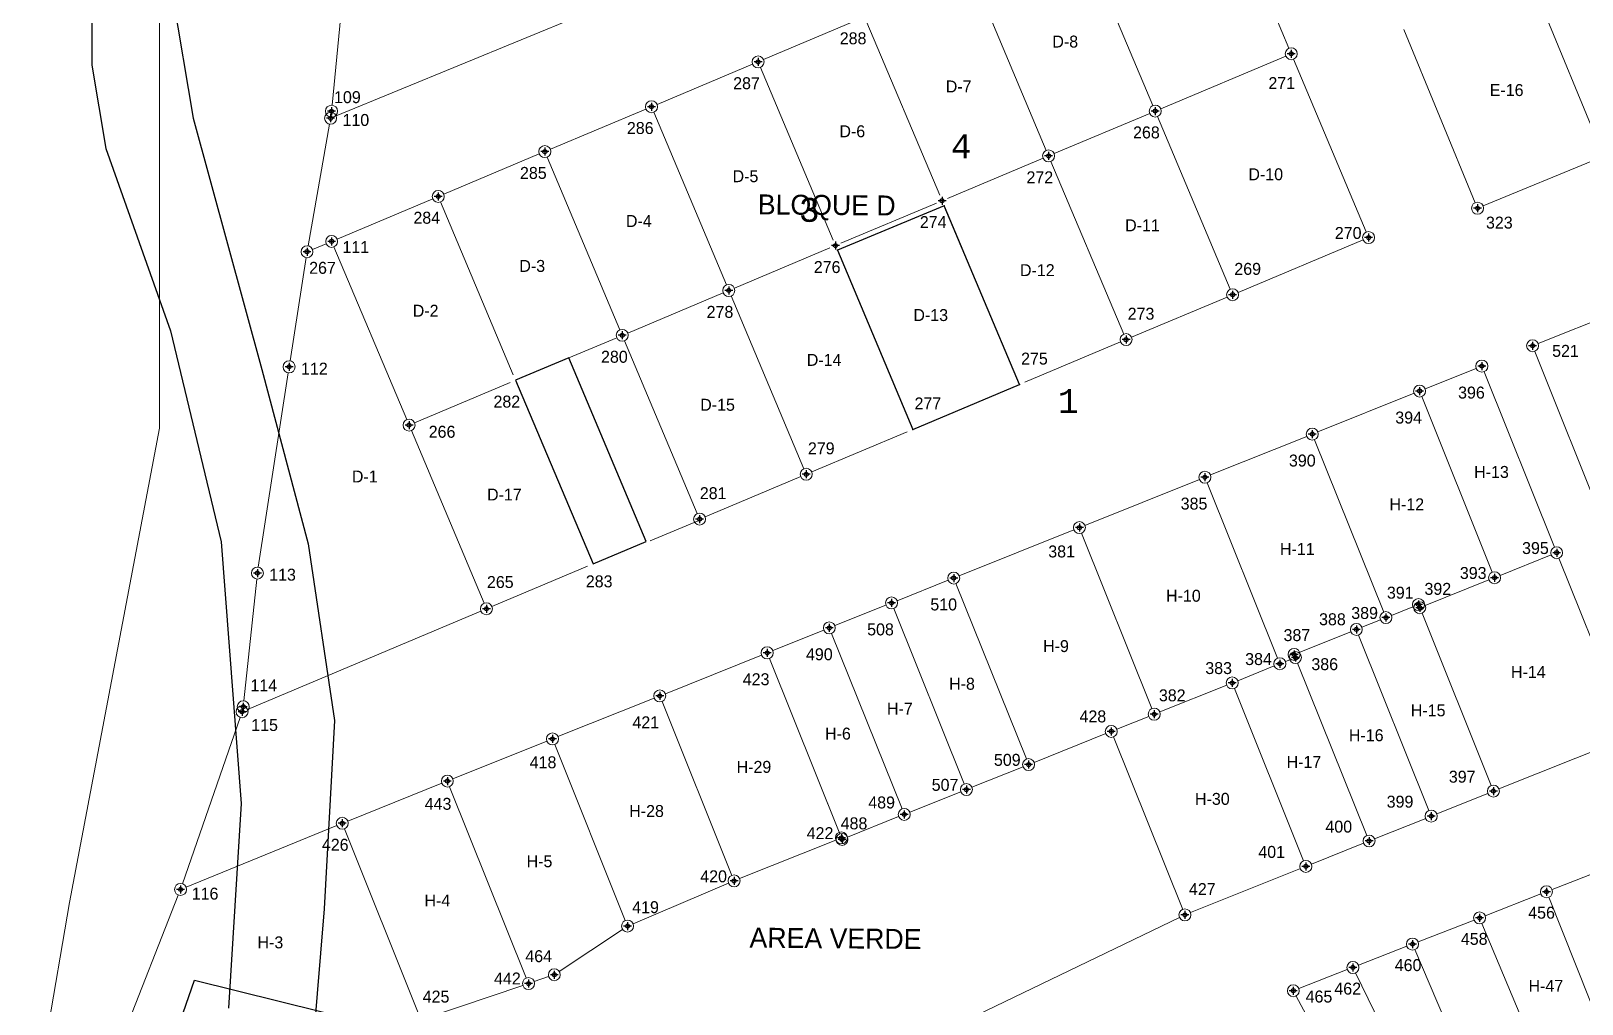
# Model space of a CAD drawing. Header units: millimetres. Extents: x 612074 to 614541, y 1316471 to 1317841.
# Drawn here: x 612722.8 to 612917.2, y 1317313.5 to 1317435.5 of the extents above; entities that cross this region are included whole.
import ezdxf
from ezdxf.enums import TextEntityAlignment as Align

# ---------------------------------------------------------------- set-up
doc = ezdxf.new("R2010")
doc.units = ezdxf.units.MM
doc.layers.add('CAPA ROJA', color=1, linetype='Continuous')
doc.styles.add('MONOTXT4', font='Monotxt4.shx')
doc.styles.add('Styledgn003', font='dgn003.shx')

msp = doc.modelspace()

# ---------------------------------------------------------------- linework, layer by layer
at = {"layer": 'CAPA ROJA', "color": 1, "linetype": 'Continuous', "lineweight": 13}
for p, q in [((612738.89, 1317485.45), (612738.89, 1317385.67)), ((612880.46, 1317433.32), (612871.34, 1317454.98)), ((612762.54, 1317446.85), (612760.52, 1317426.17)), ((612762.54, 1317446.85), (612760.52, 1317426.17)), ((612863.41, 1317426.14), (612854.29, 1317447.8)), ((612854.29, 1317447.8), (612863.41, 1317426.14)), ((612850.05, 1317420.52), (612840.93, 1317442.17)), ((612840.93, 1317442.17), (612850.05, 1317420.52)), ((612919.62, 1317420.48), (612910.66, 1317442.2)), ((612910.66, 1317442.2), (612919.62, 1317420.48)), ((612761.04, 1317424.84), (612791.94, 1317437.56)), ((612826.59, 1317436.95), (612814.61, 1317431.9)), ((612836.69, 1317414.89), (612827.57, 1317436.55)), ((612827.57, 1317436.55), (612836.69, 1317414.89)), ((612903.81, 1317413.96), (612894.85, 1317435.68)), ((612813.23, 1317431.32), (612801.25, 1317426.28)), ((612880.06, 1317432.34), (612864.39, 1317425.74)), ((612864.39, 1317425.74), (612880.06, 1317432.34)), ((612890.16, 1317410.29), (612881.04, 1317431.94)), ((612823.33, 1317409.27), (612814.21, 1317430.92)), ((612814.21, 1317430.92), (612823.33, 1317409.27)), ((612799.86, 1317425.7), (612787.88, 1317420.65)), ((612760.21, 1317423.81), (612757.51, 1317408.55)), ((612760.36, 1317424.68), (612760.44, 1317425.3)), ((612760.36, 1317424.68), (612760.44, 1317425.3)), ((612809.96, 1317403.64), (612800.85, 1317425.3)), ((612800.85, 1317425.3), (612809.96, 1317403.64)), ((612863.01, 1317425.16), (612851.03, 1317420.12)), ((612863.99, 1317424.76), (612873.11, 1317403.11)), ((612873.11, 1317403.11), (612863.99, 1317424.76)), ((612786.5, 1317420.07), (612774.52, 1317415.03)), ((612796.6, 1317398.02), (612787.48, 1317419.67)), ((612787.48, 1317419.67), (612796.6, 1317398.02)), ((612849.65, 1317419.54), (612837.67, 1317414.49)), ((612837.67, 1317414.49), (612849.65, 1317419.54)), ((612850.63, 1317419.14), (612859.75, 1317397.48)), ((612859.75, 1317397.48), (612850.63, 1317419.14)), ((612919.21, 1317419.5), (612904.79, 1317413.56)), ((612773.14, 1317414.45), (612761.16, 1317409.4)), ((612783.24, 1317392.39), (612774.12, 1317414.05)), ((612774.12, 1317414.05), (612783.24, 1317392.39)), ((612836.29, 1317413.91), (612824.31, 1317408.87)), ((612824.31, 1317408.87), (612836.29, 1317413.91)), ((612837.27, 1317413.51), (612846.39, 1317391.86)), ((612846.39, 1317391.86), (612837.27, 1317413.51)), ((612759.78, 1317408.82), (612758.07, 1317408.1)), ((612769.88, 1317386.77), (612760.76, 1317408.42)), ((612760.76, 1317408.42), (612769.88, 1317386.77)), ((612822.93, 1317408.29), (612810.95, 1317403.24)), ((612810.95, 1317403.24), (612822.93, 1317408.29)), ((612874.09, 1317402.71), (612889.76, 1317409.3)), ((612757.27, 1317407.07), (612755.26, 1317394.12)), ((612757.27, 1317407.07), (612755.26, 1317394.12)), ((612823.91, 1317407.89), (612833.02, 1317386.23)), ((612833.02, 1317386.23), (612823.91, 1317407.89)), ((612809.56, 1317402.66), (612797.58, 1317397.62)), ((612797.58, 1317397.62), (612809.56, 1317402.66)), ((612810.55, 1317402.26), (612819.66, 1317380.61)), ((612819.66, 1317380.61), (612810.55, 1317402.26)), ((612860.73, 1317397.08), (612872.71, 1317402.13)), ((612926.18, 1317402.09), (612911.7, 1317396.3)), ((612796.2, 1317397.03), (612790.21, 1317394.51)), ((612790.21, 1317394.51), (612796.2, 1317397.03)), ((612797.18, 1317396.63), (612806.3, 1317374.98)), ((612806.3, 1317374.98), (612797.18, 1317396.63)), ((612847.37, 1317391.46), (612859.35, 1317396.5)), ((612911.28, 1317395.32), (612920, 1317373.5)), ((612755.03, 1317392.64), (612751.27, 1317368.26)), ((612755.03, 1317392.64), (612751.27, 1317368.26)), ((612903.94, 1317393.19), (612897.54, 1317390.62)), ((612913.75, 1317370.77), (612904.92, 1317392.77)), ((612782.84, 1317391.41), (612770.86, 1317386.37)), ((612770.86, 1317386.37), (612782.84, 1317391.41)), ((612783.82, 1317391.01), (612792.94, 1317369.35)), ((612792.94, 1317369.35), (612783.82, 1317391.01)), ((612834.01, 1317385.83), (612845.99, 1317390.87)), ((612896.15, 1317390.06), (612884.08, 1317385.22)), ((612905.95, 1317367.64), (612897.12, 1317389.64)), ((612897.12, 1317389.64), (612905.95, 1317367.64)), ((612738.89, 1317385.67), (612727.61, 1317326.23)), ((612779.58, 1317363.73), (612770.46, 1317385.38)), ((612770.46, 1317385.38), (612779.58, 1317363.73)), ((612820.65, 1317380.21), (612832.62, 1317385.25)), ((612882.69, 1317384.66), (612870.63, 1317379.82)), ((612892.34, 1317362.63), (612883.67, 1317384.24)), ((612883.67, 1317384.24), (612892.34, 1317362.63)), ((612807.28, 1317374.58), (612819.26, 1317379.62)), ((612869.24, 1317379.26), (612854.88, 1317373.5)), ((612879.04, 1317356.84), (612870.21, 1317378.85)), ((612870.21, 1317378.85), (612879.04, 1317356.84)), ((612800.4, 1317371.55), (612806.39, 1317374.07)), ((612853.49, 1317372.94), (612839.14, 1317367.18)), ((612854.47, 1317372.53), (612863.29, 1317350.53)), ((612863.29, 1317350.53), (612854.47, 1317372.53)), ((612906.93, 1317367.22), (612913.33, 1317369.79)), ((612913.33, 1317369.79), (612906.93, 1317367.22)), ((612922.97, 1317347.77), (612914.3, 1317369.38)), ((612780.56, 1317363.33), (612792.54, 1317368.37)), ((612751.08, 1317366.77), (612749.47, 1317351.51)), ((612751.08, 1317366.77), (612749.47, 1317351.51)), ((612837.74, 1317366.63), (612831.34, 1317364.06)), ((612847.55, 1317344.21), (612838.72, 1317366.21)), ((612838.72, 1317366.21), (612847.55, 1317344.21)), ((612897.55, 1317363.46), (612905.53, 1317366.67)), ((612905.53, 1317366.67), (612897.55, 1317363.46)), ((612829.95, 1317363.5), (612823.55, 1317360.93)), ((612893.31, 1317362.22), (612896.01, 1317363.3)), ((612896.01, 1317363.3), (612893.31, 1317362.22)), ((612896.98, 1317362.88), (612896.58, 1317363.88)), ((612896.58, 1317363.88), (612896.98, 1317362.88)), ((612749.93, 1317350.43), (612779.18, 1317362.75)), ((612839.75, 1317341.08), (612830.92, 1317363.08)), ((612830.92, 1317363.08), (612839.75, 1317341.08)), ((612889.6, 1317360.73), (612891.92, 1317361.66)), ((612891.92, 1317361.66), (612889.6, 1317360.73)), ((612897.14, 1317362.49), (612905.81, 1317340.88)), ((612905.81, 1317340.88), (612897.14, 1317362.49)), ((612822.16, 1317360.37), (612815.75, 1317357.8)), ((612831.96, 1317337.95), (612823.13, 1317359.95)), ((612823.13, 1317359.95), (612831.96, 1317337.95)), ((612881.81, 1317357.6), (612888.21, 1317360.17)), ((612888.21, 1317360.17), (612881.81, 1317357.6)), ((612889.19, 1317359.75), (612898.01, 1317337.75)), ((612898.01, 1317337.75), (612889.19, 1317359.75)), ((612880.99, 1317357.63), (612881.39, 1317356.62)), ((612881.39, 1317356.62), (612880.99, 1317357.63)), ((612814.36, 1317357.24), (612802.3, 1317352.4)), ((612824.09, 1317335.02), (612815.34, 1317356.83)), ((612815.34, 1317356.83), (612824.16, 1317334.83)), ((612874.05, 1317354.03), (612878.62, 1317355.87)), ((612878.62, 1317355.87), (612874.05, 1317354.03)), ((612880.02, 1317356.43), (612880.57, 1317356.65)), ((612880.57, 1317356.65), (612880.02, 1317356.43)), ((612881.55, 1317356.23), (612890.22, 1317334.62)), ((612890.22, 1317334.62), (612881.55, 1317356.23)), ((612800.91, 1317351.85), (612788.84, 1317347.01)), ((612864.27, 1317350.11), (612872.66, 1317353.47)), ((612872.66, 1317353.47), (612864.27, 1317350.11)), ((612873.63, 1317353.06), (612882.3, 1317331.45)), ((612882.3, 1317331.45), (612873.63, 1317353.06)), ((612749.21, 1317350.04), (612749.42, 1317350.87)), ((612749.21, 1317350.04), (612749.42, 1317350.87)), ((612810.63, 1317329.62), (612801.88, 1317351.43)), ((612801.88, 1317351.43), (612810.63, 1317329.62)), ((612748.99, 1317349.43), (612741.77, 1317328.56)), ((612862.88, 1317349.55), (612858.89, 1317347.95)), ((612858.89, 1317347.95), (612862.88, 1317349.55)), ((612787.45, 1317346.45), (612775.67, 1317341.72)), ((612788.43, 1317346.03), (612797.28, 1317323.96)), ((612797.28, 1317323.96), (612788.43, 1317346.03)), ((612848.52, 1317343.79), (612857.5, 1317347.39)), ((612858.47, 1317346.98), (612867.15, 1317325.36)), ((612906.78, 1317340.46), (612922.56, 1317346.79)), ((612840.73, 1317340.66), (612847.13, 1317343.23)), ((612774.28, 1317341.16), (612762.49, 1317336.43)), ((612784.87, 1317316.76), (612775.25, 1317340.74)), ((612775.25, 1317340.74), (612784.87, 1317316.76)), ((612832.93, 1317337.54), (612839.34, 1317340.11)), ((612898.99, 1317337.33), (612905.39, 1317339.9)), ((612825.14, 1317334.41), (612831.54, 1317336.98)), ((612891.19, 1317334.21), (612897.6, 1317336.77)), ((612761.1, 1317335.87), (612742.22, 1317328.14)), ((612771.41, 1317312.19), (612762.08, 1317335.46)), ((612762.08, 1317335.46), (612771.41, 1317312.19)), ((612811.61, 1317329.21), (612823.67, 1317334.05)), ((612883.28, 1317331.03), (612889.8, 1317333.65)), ((612868.12, 1317324.95), (612881.89, 1317330.47)), ((612920.43, 1317330.56), (612913.44, 1317327.83)), ((612798.25, 1317323.56), (612810.22, 1317328.63)), ((612741.25, 1317327.15), (612733.67, 1317307.89)), ((612741.25, 1317327.15), (612733.67, 1317307.89)), ((612912.04, 1317327.29), (612905.06, 1317324.56)), ((612913.02, 1317326.87), (612919.87, 1317309.68)), ((612919.87, 1317309.68), (612913.02, 1317326.87)), ((612727.61, 1317326.23), (612722.79, 1317298.16)), ((612789, 1317317.57), (612796.94, 1317322.85)), ((612791.87, 1317288.31), (612866.75, 1317324.34)), ((612903.66, 1317324.01), (612896.65, 1317321.27)), ((612904.65, 1317323.59), (612912.57, 1317304.68)), ((612912.57, 1317304.68), (612904.65, 1317323.59)), ((612895.25, 1317320.73), (612889.17, 1317318.35)), ((612896.25, 1317320.31), (612905.06, 1317299.58)), ((612905.06, 1317299.58), (612896.25, 1317320.31)), ((612785.86, 1317316.31), (612787.67, 1317316.92)), ((612887.78, 1317317.8), (612881.71, 1317315.43)), ((612888.8, 1317317.4), (612899.6, 1317295.3)), ((612899.6, 1317295.3), (612888.8, 1317317.4)), ((612772.4, 1317311.74), (612784.44, 1317315.82)), ((612881.36, 1317314.49), (612893.97, 1317290.96))]:
    msp.add_line(p, q, dxfattribs=at)
at = {"layer": 'CAPA ROJA', "color": 1, "linetype": 'Continuous'}
for p, q in [((612730.45, 1317470.33), (612730.41, 1317431.19)), ((612739.07, 1317448.71), (612743.11, 1317424.56)), ((612730.41, 1317431.19), (612732.18, 1317420.76)), ((612743.11, 1317424.56), (612751.71, 1317393.03)), ((612732.18, 1317420.76), (612740.28, 1317397.88)), ((612740.28, 1317397.88), (612746.61, 1317371.43)), ((612751.71, 1317393.03), (612757.53, 1317371.17)), ((612746.61, 1317371.43), (612749.11, 1317338.64)), ((612757.53, 1317371.17), (612760.81, 1317349.05)), ((612760.81, 1317349.05), (612759.51, 1317325.41)), ((612749.11, 1317338.64), (612747.56, 1317312.98)), ((612759.51, 1317325.41), (612757.46, 1317300.25))]:
    msp.add_line(p, q, dxfattribs=at)
at = {"layer": 'CAPA ROJA', "color": 0, "linetype": 'ByBlock', "lineweight": -2}
for p, q in [((612814.42, 1317431.61), (612813.42, 1317431.61)), ((612814.42, 1317431.61), (612813.42, 1317431.61)), ((612813.92, 1317432.11), (612813.92, 1317431.11)), ((612813.92, 1317432.11), (612813.92, 1317431.11)), ((612881.25, 1317432.63), (612880.25, 1317432.63)), ((612881.25, 1317432.63), (612880.25, 1317432.63)), ((612880.75, 1317433.13), (612880.75, 1317432.13)), ((612880.75, 1317433.13), (612880.75, 1317432.13)), ((612760.45, 1317425.93), (612760.45, 1317424.93)), ((612760.45, 1317425.93), (612760.45, 1317424.93)), ((612801.06, 1317425.99), (612800.06, 1317425.99)), ((612801.06, 1317425.99), (612800.06, 1317425.99)), ((612800.56, 1317426.49), (612800.56, 1317425.49)), ((612800.56, 1317426.49), (612800.56, 1317425.49)), ((612863.7, 1317425.95), (612863.7, 1317424.95)), ((612863.7, 1317425.95), (612863.7, 1317424.95)), ((612863.7, 1317425.95), (612863.7, 1317424.95)), ((612863.7, 1317425.95), (612863.7, 1317424.95)), ((612760.84, 1317424.55), (612759.84, 1317424.55)), ((612760.84, 1317424.55), (612759.84, 1317424.55)), ((612760.95, 1317425.43), (612759.95, 1317425.43)), ((612760.95, 1317425.43), (612759.95, 1317425.43)), ((612760.34, 1317425.05), (612760.34, 1317424.05)), ((612760.34, 1317425.05), (612760.34, 1317424.05)), ((612864.2, 1317425.45), (612863.2, 1317425.45)), ((612864.2, 1317425.45), (612863.2, 1317425.45)), ((612864.2, 1317425.45), (612863.2, 1317425.45)), ((612864.2, 1317425.45), (612863.2, 1317425.45)), ((612787.69, 1317420.36), (612786.69, 1317420.36)), ((612787.69, 1317420.36), (612786.69, 1317420.36)), ((612787.19, 1317420.86), (612787.19, 1317419.86)), ((612787.19, 1317420.86), (612787.19, 1317419.86)), ((612850.84, 1317419.83), (612849.84, 1317419.83)), ((612850.84, 1317419.83), (612849.84, 1317419.83)), ((612850.84, 1317419.83), (612849.84, 1317419.83)), ((612850.84, 1317419.83), (612849.84, 1317419.83)), ((612850.34, 1317420.33), (612850.34, 1317419.33)), ((612850.34, 1317420.33), (612850.34, 1317419.33)), ((612850.34, 1317420.33), (612850.34, 1317419.33)), ((612850.34, 1317420.33), (612850.34, 1317419.33)), ((612774.33, 1317414.74), (612773.33, 1317414.74)), ((612774.33, 1317414.74), (612773.33, 1317414.74)), ((612773.83, 1317415.24), (612773.83, 1317414.24)), ((612773.83, 1317415.24), (612773.83, 1317414.24)), ((612837.48, 1317414.2), (612836.48, 1317414.2)), ((612837.48, 1317414.2), (612836.48, 1317414.2)), ((612837.48, 1317414.2), (612836.48, 1317414.2)), ((612837.48, 1317414.2), (612836.48, 1317414.2)), ((612836.98, 1317414.7), (612836.98, 1317413.7)), ((612836.98, 1317414.7), (612836.98, 1317413.7)), ((612836.98, 1317414.7), (612836.98, 1317413.7)), ((612836.98, 1317414.7), (612836.98, 1317413.7)), ((612904.6, 1317413.27), (612903.6, 1317413.27)), ((612904.1, 1317413.77), (612904.1, 1317412.77)), ((612890.45, 1317410.09), (612890.45, 1317409.09)), ((612757.38, 1317408.31), (612757.38, 1317407.31)), ((612757.38, 1317408.31), (612757.38, 1317407.31)), ((612760.97, 1317409.11), (612759.97, 1317409.11)), ((612760.97, 1317409.11), (612759.97, 1317409.11)), ((612760.47, 1317409.61), (612760.47, 1317408.61)), ((612760.47, 1317409.61), (612760.47, 1317408.61)), ((612824.12, 1317408.58), (612823.12, 1317408.58)), ((612824.12, 1317408.58), (612823.12, 1317408.58)), ((612824.12, 1317408.58), (612823.12, 1317408.58)), ((612824.12, 1317408.58), (612823.12, 1317408.58)), ((612823.62, 1317409.08), (612823.62, 1317408.08)), ((612823.62, 1317409.08), (612823.62, 1317408.08)), ((612823.62, 1317409.08), (612823.62, 1317408.08)), ((612823.62, 1317409.08), (612823.62, 1317408.08)), ((612890.95, 1317409.59), (612889.95, 1317409.59)), ((612757.88, 1317407.81), (612756.88, 1317407.81)), ((612757.88, 1317407.81), (612756.88, 1317407.81)), ((612810.75, 1317402.95), (612809.75, 1317402.95)), ((612810.75, 1317402.95), (612809.75, 1317402.95)), ((612810.75, 1317402.95), (612809.75, 1317402.95)), ((612810.75, 1317402.95), (612809.75, 1317402.95)), ((612810.25, 1317403.45), (612810.25, 1317402.45)), ((612810.25, 1317403.45), (612810.25, 1317402.45)), ((612810.25, 1317403.45), (612810.25, 1317402.45)), ((612810.25, 1317403.45), (612810.25, 1317402.45)), ((612873.9, 1317402.42), (612872.9, 1317402.42)), ((612873.9, 1317402.42), (612872.9, 1317402.42)), ((612873.4, 1317402.92), (612873.4, 1317401.92)), ((612873.4, 1317402.92), (612873.4, 1317401.92)), ((612797.39, 1317397.33), (612796.39, 1317397.33)), ((612797.39, 1317397.33), (612796.39, 1317397.33)), ((612797.39, 1317397.33), (612796.39, 1317397.33)), ((612797.39, 1317397.33), (612796.39, 1317397.33)), ((612796.89, 1317397.83), (612796.89, 1317396.83)), ((612796.89, 1317397.83), (612796.89, 1317396.83)), ((612796.89, 1317397.83), (612796.89, 1317396.83)), ((612796.89, 1317397.83), (612796.89, 1317396.83)), ((612860.54, 1317396.79), (612859.54, 1317396.79)), ((612860.54, 1317396.79), (612859.54, 1317396.79)), ((612860.04, 1317397.29), (612860.04, 1317396.29)), ((612860.04, 1317397.29), (612860.04, 1317396.29)), ((612911, 1317396.52), (612911, 1317395.52)), ((612911.5, 1317396.02), (612910.5, 1317396.02)), ((612755.64, 1317393.38), (612754.64, 1317393.38)), ((612755.64, 1317393.38), (612754.64, 1317393.38)), ((612755.14, 1317393.88), (612755.14, 1317392.88)), ((612755.14, 1317393.88), (612755.14, 1317392.88)), ((612905.14, 1317393.47), (612904.14, 1317393.47)), ((612904.64, 1317393.97), (612904.64, 1317392.97)), ((612896.84, 1317390.84), (612896.84, 1317389.84)), ((612896.84, 1317390.84), (612896.84, 1317389.84)), ((612897.34, 1317390.34), (612896.34, 1317390.34)), ((612897.34, 1317390.34), (612896.34, 1317390.34)), ((612770.67, 1317386.07), (612769.67, 1317386.07)), ((612770.67, 1317386.07), (612769.67, 1317386.07)), ((612770.67, 1317386.07), (612769.67, 1317386.07)), ((612770.17, 1317386.57), (612770.17, 1317385.57)), ((612770.17, 1317386.57), (612770.17, 1317385.57)), ((612770.17, 1317386.57), (612770.17, 1317385.57)), ((612883.89, 1317384.94), (612882.89, 1317384.94)), ((612883.89, 1317384.94), (612882.89, 1317384.94)), ((612883.39, 1317385.44), (612883.39, 1317384.44)), ((612883.39, 1317385.44), (612883.39, 1317384.44)), ((612820.45, 1317379.91), (612819.45, 1317379.91)), ((612820.45, 1317379.91), (612819.45, 1317379.91)), ((612819.95, 1317380.41), (612819.95, 1317379.41)), ((612819.95, 1317380.41), (612819.95, 1317379.41)), ((612870.43, 1317379.54), (612869.43, 1317379.54)), ((612870.43, 1317379.54), (612869.43, 1317379.54)), ((612869.93, 1317380.04), (612869.93, 1317379.04)), ((612869.93, 1317380.04), (612869.93, 1317379.04)), ((612807.09, 1317374.29), (612806.09, 1317374.29)), ((612807.09, 1317374.29), (612806.09, 1317374.29)), ((612806.59, 1317374.79), (612806.59, 1317373.79)), ((612806.59, 1317374.79), (612806.59, 1317373.79)), ((612854.69, 1317373.22), (612853.69, 1317373.22)), ((612854.69, 1317373.22), (612853.69, 1317373.22)), ((612854.19, 1317373.72), (612854.19, 1317372.72)), ((612854.19, 1317373.72), (612854.19, 1317372.72)), ((612914.52, 1317370.07), (612913.52, 1317370.07)), ((612914.52, 1317370.07), (612913.52, 1317370.07)), ((612914.02, 1317370.57), (612914.02, 1317369.57)), ((612914.02, 1317370.57), (612914.02, 1317369.57)), ((612751.66, 1317367.52), (612750.66, 1317367.52)), ((612751.66, 1317367.52), (612750.66, 1317367.52)), ((612751.16, 1317368.02), (612751.16, 1317367.02)), ((612751.16, 1317368.02), (612751.16, 1317367.02)), ((612838.44, 1317367.4), (612838.44, 1317366.4)), ((612838.44, 1317367.4), (612838.44, 1317366.4)), ((612906.23, 1317367.44), (612906.23, 1317366.44)), ((612906.23, 1317367.44), (612906.23, 1317366.44)), ((612906.23, 1317367.44), (612906.23, 1317366.44)), ((612838.94, 1317366.9), (612837.94, 1317366.9)), ((612838.94, 1317366.9), (612837.94, 1317366.9)), ((612906.73, 1317366.94), (612905.73, 1317366.94)), ((612906.73, 1317366.94), (612905.73, 1317366.94)), ((612906.73, 1317366.94), (612905.73, 1317366.94)), ((612779.87, 1317363.54), (612779.87, 1317362.54)), ((612779.87, 1317363.54), (612779.87, 1317362.54)), ((612831.15, 1317363.78), (612830.15, 1317363.78)), ((612831.15, 1317363.78), (612830.15, 1317363.78)), ((612830.65, 1317364.28), (612830.65, 1317363.28)), ((612830.65, 1317364.28), (612830.65, 1317363.28)), ((612897.2, 1317363.57), (612896.2, 1317363.57)), ((612897.2, 1317363.57), (612896.2, 1317363.57)), ((612896.7, 1317364.07), (612896.7, 1317363.07)), ((612896.7, 1317364.07), (612896.7, 1317363.07)), ((612896.86, 1317363.68), (612896.86, 1317362.68)), ((612896.86, 1317363.68), (612896.86, 1317362.68)), ((612896.86, 1317363.68), (612896.86, 1317362.68)), ((612780.37, 1317363.04), (612779.37, 1317363.04)), ((612780.37, 1317363.04), (612779.37, 1317363.04)), ((612893.12, 1317361.94), (612892.12, 1317361.94)), ((612893.12, 1317361.94), (612892.12, 1317361.94)), ((612893.12, 1317361.94), (612892.12, 1317361.94)), ((612892.62, 1317362.44), (612892.62, 1317361.44)), ((612892.62, 1317362.44), (612892.62, 1317361.44)), ((612892.62, 1317362.44), (612892.62, 1317361.44)), ((612897.36, 1317363.18), (612896.36, 1317363.18)), ((612897.36, 1317363.18), (612896.36, 1317363.18)), ((612897.36, 1317363.18), (612896.36, 1317363.18)), ((612823.35, 1317360.65), (612822.35, 1317360.65)), ((612823.35, 1317360.65), (612822.35, 1317360.65)), ((612822.85, 1317361.15), (612822.85, 1317360.15)), ((612822.85, 1317361.15), (612822.85, 1317360.15)), ((612889.41, 1317360.45), (612888.41, 1317360.45)), ((612889.41, 1317360.45), (612888.41, 1317360.45)), ((612889.41, 1317360.45), (612888.41, 1317360.45)), ((612888.91, 1317360.95), (612888.91, 1317359.95)), ((612888.91, 1317360.95), (612888.91, 1317359.95)), ((612888.91, 1317360.95), (612888.91, 1317359.95)), ((612815.56, 1317357.52), (612814.56, 1317357.52)), ((612815.56, 1317357.52), (612814.56, 1317357.52)), ((612815.06, 1317358.02), (612815.06, 1317357.02)), ((612815.06, 1317358.02), (612815.06, 1317357.02)), ((612881.11, 1317357.82), (612881.11, 1317356.82)), ((612881.11, 1317357.82), (612881.11, 1317356.82)), ((612881.27, 1317357.43), (612881.27, 1317356.43)), ((612881.27, 1317357.43), (612881.27, 1317356.43)), ((612881.27, 1317357.43), (612881.27, 1317356.43)), ((612879.82, 1317356.15), (612878.82, 1317356.15)), ((612879.82, 1317356.15), (612878.82, 1317356.15)), ((612879.82, 1317356.15), (612878.82, 1317356.15)), ((612879.32, 1317356.65), (612879.32, 1317355.65)), ((612879.32, 1317356.65), (612879.32, 1317355.65)), ((612879.32, 1317356.65), (612879.32, 1317355.65)), ((612881.61, 1317357.32), (612880.61, 1317357.32)), ((612881.61, 1317357.32), (612880.61, 1317357.32)), ((612881.77, 1317356.93), (612880.77, 1317356.93)), ((612881.77, 1317356.93), (612880.77, 1317356.93)), ((612881.77, 1317356.93), (612880.77, 1317356.93)), ((612873.85, 1317353.75), (612872.85, 1317353.75)), ((612873.85, 1317353.75), (612872.85, 1317353.75)), ((612873.85, 1317353.75), (612872.85, 1317353.75)), ((612873.35, 1317354.25), (612873.35, 1317353.25)), ((612873.35, 1317354.25), (612873.35, 1317353.25)), ((612873.35, 1317354.25), (612873.35, 1317353.25)), ((612802.1, 1317352.12), (612801.1, 1317352.12)), ((612802.1, 1317352.12), (612801.1, 1317352.12)), ((612801.6, 1317352.62), (612801.6, 1317351.62)), ((612801.6, 1317352.62), (612801.6, 1317351.62)), ((612749.74, 1317350.14), (612748.74, 1317350.14)), ((612749.74, 1317350.14), (612748.74, 1317350.14)), ((612749.89, 1317350.76), (612748.89, 1317350.76)), ((612749.89, 1317350.76), (612748.89, 1317350.76)), ((612749.24, 1317350.64), (612749.24, 1317349.64)), ((612749.24, 1317350.64), (612749.24, 1317349.64)), ((612749.39, 1317351.26), (612749.39, 1317350.26)), ((612749.39, 1317351.26), (612749.39, 1317350.26)), ((612864.07, 1317349.83), (612863.07, 1317349.83)), ((612864.07, 1317349.83), (612863.07, 1317349.83)), ((612864.07, 1317349.83), (612863.07, 1317349.83)), ((612863.57, 1317350.33), (612863.57, 1317349.33)), ((612863.57, 1317350.33), (612863.57, 1317349.33)), ((612863.57, 1317350.33), (612863.57, 1317349.33)), ((612858.19, 1317348.17), (612858.19, 1317347.17)), ((612858.19, 1317348.17), (612858.19, 1317347.17)), ((612788.65, 1317346.73), (612787.65, 1317346.73)), ((612788.65, 1317346.73), (612787.65, 1317346.73)), ((612788.15, 1317347.23), (612788.15, 1317346.23)), ((612788.15, 1317347.23), (612788.15, 1317346.23)), ((612858.69, 1317347.67), (612857.69, 1317347.67)), ((612858.69, 1317347.67), (612857.69, 1317347.67)), ((612847.83, 1317344.01), (612847.83, 1317343.01)), ((612847.83, 1317344.01), (612847.83, 1317343.01)), ((612774.97, 1317341.94), (612774.97, 1317340.94)), ((612774.97, 1317341.94), (612774.97, 1317340.94)), ((612848.33, 1317343.51), (612847.33, 1317343.51)), ((612848.33, 1317343.51), (612847.33, 1317343.51)), ((612775.47, 1317341.44), (612774.47, 1317341.44)), ((612775.47, 1317341.44), (612774.47, 1317341.44)), ((612840.53, 1317340.38), (612839.53, 1317340.38)), ((612840.53, 1317340.38), (612839.53, 1317340.38)), ((612840.03, 1317340.88), (612840.03, 1317339.88)), ((612840.03, 1317340.88), (612840.03, 1317339.88)), ((612906.59, 1317340.18), (612905.59, 1317340.18)), ((612906.59, 1317340.18), (612905.59, 1317340.18)), ((612906.09, 1317340.68), (612906.09, 1317339.68)), ((612906.09, 1317340.68), (612906.09, 1317339.68)), ((612762.3, 1317336.15), (612761.3, 1317336.15)), ((612762.3, 1317336.15), (612761.3, 1317336.15)), ((612761.8, 1317336.65), (612761.8, 1317335.65)), ((612761.8, 1317336.65), (612761.8, 1317335.65)), ((612832.74, 1317337.26), (612831.74, 1317337.26)), ((612832.74, 1317337.26), (612831.74, 1317337.26)), ((612832.24, 1317337.76), (612832.24, 1317336.76)), ((612832.24, 1317337.76), (612832.24, 1317336.76)), ((612898.79, 1317337.05), (612897.79, 1317337.05)), ((612898.79, 1317337.05), (612897.79, 1317337.05)), ((612898.29, 1317337.55), (612898.29, 1317336.55)), ((612898.29, 1317337.55), (612898.29, 1317336.55)), ((612824.86, 1317334.32), (612823.86, 1317334.32)), ((612824.94, 1317334.13), (612823.94, 1317334.13)), ((612824.36, 1317334.82), (612824.36, 1317333.82)), ((612824.44, 1317334.63), (612824.44, 1317333.63)), ((612890.5, 1317334.43), (612890.5, 1317333.43)), ((612890.5, 1317334.43), (612890.5, 1317333.43)), ((612891, 1317333.93), (612890, 1317333.93)), ((612891, 1317333.93), (612890, 1317333.93)), ((612883.08, 1317330.75), (612882.08, 1317330.75)), ((612883.08, 1317330.75), (612882.08, 1317330.75)), ((612882.58, 1317331.25), (612882.58, 1317330.25)), ((612882.58, 1317331.25), (612882.58, 1317330.25)), ((612741.53, 1317328.35), (612741.53, 1317327.35)), ((612741.53, 1317328.35), (612741.53, 1317327.35)), ((612811.41, 1317328.93), (612810.41, 1317328.93)), ((612811.41, 1317328.93), (612810.41, 1317328.93)), ((612810.91, 1317329.43), (612810.91, 1317328.43)), ((612810.91, 1317329.43), (612810.91, 1317328.43)), ((612742.03, 1317327.85), (612741.03, 1317327.85)), ((612742.03, 1317327.85), (612741.03, 1317327.85)), ((612913.24, 1317327.56), (612912.24, 1317327.56)), ((612913.24, 1317327.56), (612912.24, 1317327.56)), ((612912.74, 1317328.06), (612912.74, 1317327.06)), ((612912.74, 1317328.06), (612912.74, 1317327.06)), ((612867.92, 1317324.67), (612866.92, 1317324.67)), ((612867.42, 1317325.17), (612867.42, 1317324.17)), ((612904.36, 1317324.79), (612904.36, 1317323.79)), ((612904.36, 1317324.79), (612904.36, 1317323.79)), ((612798.06, 1317323.26), (612797.06, 1317323.26)), ((612798.06, 1317323.26), (612797.06, 1317323.26)), ((612797.56, 1317323.76), (612797.56, 1317322.76)), ((612797.56, 1317323.76), (612797.56, 1317322.76)), ((612904.86, 1317324.29), (612903.86, 1317324.29)), ((612904.86, 1317324.29), (612903.86, 1317324.29)), ((612896.45, 1317321), (612895.45, 1317321)), ((612896.45, 1317321), (612895.45, 1317321)), ((612895.95, 1317321.5), (612895.95, 1317320.5)), ((612895.95, 1317321.5), (612895.95, 1317320.5)), ((612888.48, 1317318.57), (612888.48, 1317317.57)), ((612888.48, 1317318.57), (612888.48, 1317317.57)), ((612788.88, 1317317.16), (612787.88, 1317317.16)), ((612788.38, 1317317.66), (612788.38, 1317316.66)), ((612888.98, 1317318.07), (612887.98, 1317318.07)), ((612888.98, 1317318.07), (612887.98, 1317318.07)), ((612785.65, 1317316.06), (612784.65, 1317316.06)), ((612785.65, 1317316.06), (612784.65, 1317316.06)), ((612785.15, 1317316.56), (612785.15, 1317315.56)), ((612785.15, 1317316.56), (612785.15, 1317315.56)), ((612881.51, 1317315.16), (612880.51, 1317315.16)), ((612881.01, 1317315.66), (612881.01, 1317314.66))]:
    msp.add_line(p, q, dxfattribs=at)
at = {"layer": 'CAPA ROJA', "color": 1, "lineweight": 30, "ltscale": 0.5}
for p, q in [((612837.24, 1317413.57), (612823.86, 1317407.99)), ((612846.68, 1317391.17), (612837.24, 1317413.57)), ((612823.86, 1317407.99), (612833.32, 1317385.54)), ((612790.18, 1317394.5), (612783.53, 1317391.7)), ((612799.88, 1317371.46), (612790.18, 1317394.5)), ((612783.53, 1317391.7), (612793.23, 1317368.66)), ((612833.32, 1317385.54), (612846.68, 1317391.17)), ((612793.23, 1317368.66), (612799.88, 1317371.46)), ((612793.23, 1317368.66), (612793.23, 1317368.66)), ((612739.97, 1317307.01), (612743.29, 1317316.5)), ((612743.29, 1317316.5), (612764.51, 1317311.21))]:
    msp.add_line(p, q, dxfattribs=at)
at = {"layer": 'CAPA ROJA', "color": 1, "linetype": 'Continuous', "lineweight": 13}
for centre in [(612880.75, 1317432.63), (612880.75, 1317432.63), (612813.92, 1317431.61), (612813.92, 1317431.61), (612760.45, 1317425.43), (612760.45, 1317425.43), (612800.56, 1317425.99), (612800.56, 1317425.99), (612863.7, 1317425.45), (612863.7, 1317425.45), (612863.7, 1317425.45), (612863.7, 1317425.45), (612760.34, 1317424.55), (612760.34, 1317424.55), (612787.19, 1317420.36), (612787.19, 1317420.36), (612850.34, 1317419.83), (612850.34, 1317419.83), (612850.34, 1317419.83), (612850.34, 1317419.83), (612773.83, 1317414.74), (612773.83, 1317414.74), (612904.1, 1317413.27), (612890.45, 1317409.59), (612757.38, 1317407.81), (612757.38, 1317407.81), (612760.47, 1317409.11), (612760.47, 1317409.11), (612810.25, 1317402.95), (612810.25, 1317402.95), (612810.25, 1317402.95), (612810.25, 1317402.95), (612873.4, 1317402.42), (612873.4, 1317402.42), (612796.89, 1317397.33), (612796.89, 1317397.33), (612796.89, 1317397.33), (612796.89, 1317397.33), (612860.04, 1317396.79), (612860.04, 1317396.79), (612911, 1317396.02), (612755.14, 1317393.38), (612755.14, 1317393.38), (612904.64, 1317393.47), (612896.84, 1317390.34), (612896.84, 1317390.34), (612770.17, 1317386.07), (612770.17, 1317386.07), (612770.17, 1317386.07), (612883.39, 1317384.94), (612883.39, 1317384.94), (612819.95, 1317379.91), (612819.95, 1317379.91), (612869.93, 1317379.54), (612869.93, 1317379.54), (612806.59, 1317374.29), (612806.59, 1317374.29), (612854.19, 1317373.22), (612854.19, 1317373.22), (612914.02, 1317370.07), (612914.02, 1317370.07), (612751.16, 1317367.52), (612751.16, 1317367.52), (612838.44, 1317366.9), (612838.44, 1317366.9), (612906.23, 1317366.94), (612906.23, 1317366.94), (612906.23, 1317366.94), (612779.87, 1317363.04), (612779.87, 1317363.04), (612830.65, 1317363.78), (612830.65, 1317363.78), (612896.7, 1317363.57), (612896.7, 1317363.57), (612896.86, 1317363.18), (612896.86, 1317363.18), (612896.86, 1317363.18), (612822.85, 1317360.65), (612822.85, 1317360.65), (612892.62, 1317361.94), (612892.62, 1317361.94), (612892.62, 1317361.94), (612888.91, 1317360.45), (612888.91, 1317360.45), (612888.91, 1317360.45), (612815.06, 1317357.52), (612815.06, 1317357.52), (612881.11, 1317357.32), (612881.11, 1317357.32), (612881.27, 1317356.93), (612881.27, 1317356.93), (612881.27, 1317356.93), (612879.32, 1317356.15), (612879.32, 1317356.15), (612879.32, 1317356.15), (612873.35, 1317353.75), (612873.35, 1317353.75), (612873.35, 1317353.75), (612801.6, 1317352.12), (612801.6, 1317352.12), (612749.24, 1317350.14), (612749.24, 1317350.14), (612749.39, 1317350.76), (612749.39, 1317350.76), (612863.57, 1317349.83), (612863.57, 1317349.83), (612863.57, 1317349.83), (612858.19, 1317347.67), (612858.19, 1317347.67), (612788.15, 1317346.73), (612788.15, 1317346.73), (612847.83, 1317343.51), (612847.83, 1317343.51), (612774.97, 1317341.44), (612774.97, 1317341.44), (612840.03, 1317340.38), (612840.03, 1317340.38), (612906.09, 1317340.18), (612906.09, 1317340.18), (612832.24, 1317337.26), (612832.24, 1317337.26), (612761.8, 1317336.15), (612761.8, 1317336.15), (612898.29, 1317337.05), (612898.29, 1317337.05), (612824.36, 1317334.32), (612824.44, 1317334.13), (612890.5, 1317333.93), (612890.5, 1317333.93), (612882.58, 1317330.75), (612882.58, 1317330.75), (612741.53, 1317327.85), (612741.53, 1317327.85), (612810.91, 1317328.93), (612810.91, 1317328.93), (612912.74, 1317327.56), (612912.74, 1317327.56), (612867.42, 1317324.67), (612904.36, 1317324.29), (612904.36, 1317324.29), (612797.56, 1317323.26), (612797.56, 1317323.26), (612895.95, 1317321), (612895.95, 1317321), (612888.48, 1317318.07), (612888.48, 1317318.07), (612785.15, 1317316.06), (612785.15, 1317316.06), (612788.38, 1317317.16), (612881.01, 1317315.16)]:
    msp.add_circle(centre, 0.75, dxfattribs=at)
at = {"layer": 'CAPA ROJA', "color": 0, "linetype": 'ByBlock', "lineweight": -2}
for centre in [(612813.92, 1317431.61), (612813.92, 1317431.61), (612880.75, 1317432.63), (612880.75, 1317432.63), (612760.45, 1317425.43), (612760.45, 1317425.43), (612800.56, 1317425.99), (612800.56, 1317425.99), (612863.7, 1317425.45), (612863.7, 1317425.45), (612863.7, 1317425.45), (612863.7, 1317425.45), (612760.34, 1317424.55), (612760.34, 1317424.55), (612787.19, 1317420.36), (612787.19, 1317420.36), (612850.34, 1317419.83), (612850.34, 1317419.83), (612850.34, 1317419.83), (612850.34, 1317419.83), (612773.83, 1317414.74), (612773.83, 1317414.74), (612836.98, 1317414.2), (612836.98, 1317414.2), (612836.98, 1317414.2), (612836.98, 1317414.2), (612904.1, 1317413.27), (612757.38, 1317407.81), (612757.38, 1317407.81), (612760.47, 1317409.11), (612760.47, 1317409.11), (612823.62, 1317408.58), (612823.62, 1317408.58), (612823.62, 1317408.58), (612823.62, 1317408.58), (612890.45, 1317409.59), (612810.25, 1317402.95), (612810.25, 1317402.95), (612810.25, 1317402.95), (612810.25, 1317402.95), (612873.4, 1317402.42), (612873.4, 1317402.42), (612796.89, 1317397.33), (612796.89, 1317397.33), (612796.89, 1317397.33), (612796.89, 1317397.33), (612860.04, 1317396.79), (612860.04, 1317396.79), (612911, 1317396.02), (612755.14, 1317393.38), (612755.14, 1317393.38), (612904.64, 1317393.47), (612896.84, 1317390.34), (612896.84, 1317390.34), (612770.17, 1317386.07), (612770.17, 1317386.07), (612770.17, 1317386.07), (612883.39, 1317384.94), (612883.39, 1317384.94), (612819.95, 1317379.91), (612819.95, 1317379.91), (612869.93, 1317379.54), (612869.93, 1317379.54), (612806.59, 1317374.29), (612806.59, 1317374.29), (612854.19, 1317373.22), (612854.19, 1317373.22), (612914.02, 1317370.07), (612914.02, 1317370.07), (612751.16, 1317367.52), (612751.16, 1317367.52), (612838.44, 1317366.9), (612838.44, 1317366.9), (612906.23, 1317366.94), (612906.23, 1317366.94), (612906.23, 1317366.94), (612779.87, 1317363.04), (612779.87, 1317363.04), (612830.65, 1317363.78), (612830.65, 1317363.78), (612896.7, 1317363.57), (612896.7, 1317363.57), (612896.86, 1317363.18), (612896.86, 1317363.18), (612896.86, 1317363.18), (612892.62, 1317361.94), (612892.62, 1317361.94), (612892.62, 1317361.94), (612822.85, 1317360.65), (612822.85, 1317360.65), (612888.91, 1317360.45), (612888.91, 1317360.45), (612888.91, 1317360.45), (612815.06, 1317357.52), (612815.06, 1317357.52), (612881.11, 1317357.32), (612881.11, 1317357.32), (612879.32, 1317356.15), (612879.32, 1317356.15), (612879.32, 1317356.15), (612881.27, 1317356.93), (612881.27, 1317356.93), (612881.27, 1317356.93), (612873.35, 1317353.75), (612873.35, 1317353.75), (612873.35, 1317353.75), (612801.6, 1317352.12), (612801.6, 1317352.12), (612749.24, 1317350.14), (612749.24, 1317350.14), (612749.39, 1317350.76), (612749.39, 1317350.76), (612863.57, 1317349.83), (612863.57, 1317349.83), (612863.57, 1317349.83), (612858.19, 1317347.67), (612858.19, 1317347.67), (612788.15, 1317346.73), (612788.15, 1317346.73), (612847.83, 1317343.51), (612847.83, 1317343.51), (612774.97, 1317341.44), (612774.97, 1317341.44), (612840.03, 1317340.38), (612840.03, 1317340.38), (612906.09, 1317340.18), (612906.09, 1317340.18), (612761.8, 1317336.15), (612761.8, 1317336.15), (612832.24, 1317337.26), (612832.24, 1317337.26), (612898.29, 1317337.05), (612898.29, 1317337.05), (612824.36, 1317334.32), (612824.44, 1317334.13), (612890.5, 1317333.93), (612890.5, 1317333.93), (612882.58, 1317330.75), (612882.58, 1317330.75), (612810.91, 1317328.93), (612810.91, 1317328.93), (612741.53, 1317327.85), (612741.53, 1317327.85), (612912.74, 1317327.56), (612912.74, 1317327.56), (612867.42, 1317324.67), (612904.36, 1317324.29), (612904.36, 1317324.29), (612797.56, 1317323.26), (612797.56, 1317323.26), (612895.95, 1317321), (612895.95, 1317321), (612788.38, 1317317.16), (612888.48, 1317318.07), (612888.48, 1317318.07), (612785.15, 1317316.06), (612785.15, 1317316.06), (612881.01, 1317315.16)]:
    msp.add_ellipse(centre, major_axis=(0, 0.25), ratio=0.999881, start_param=-1.57079, end_param=4.712395, dxfattribs=at)
at = {"layer": 'CAPA ROJA', "color": 1, "lineweight": 30, "ltscale": 0.5}
for p in [(612837.24, 1317413.57), (612823.86, 1317407.99), (612846.68, 1317391.17), (612833.32, 1317385.54)]:
    msp.add_point(p, dxfattribs=at)

# ---------------------------------------------------------------- texts
at = {"layer": 'CAPA ROJA', "color": 1, "linetype": 'Continuous', "lineweight": 0, "style": 'Styledgn003'}
for s, p in [('288', (612825.83, 1317435.32)), ('287', (612812.47, 1317429.69)), ('271', (612879.56, 1317429.7)), ('286', (612799.15, 1317424.07)), ('285', (612785.75, 1317418.44)), ('284', (612772.39, 1317412.82)), ('267', (612759.32, 1317406.54))]:
    msp.add_text(s, height=1.5, dxfattribs=at).set_placement(p, align=Align.TOP_CENTER)
at = {"layer": 'CAPA ROJA', "color": 1, "linetype": 'Continuous', "lineweight": 13, "style": 'Styledgn003'}
for s, p in [('D-8', (612852.42, 1317434.16)), ('D-7', (612839.06, 1317428.53)), ('E-16', (612907.75, 1317428.08)), ('D-6', (612825.73, 1317422.91)), ('D-5', (612812.34, 1317417.28)), ('D-10', (612877.55, 1317417.52)), ('D-4', (612798.97, 1317411.66)), ('D-11', (612862.1, 1317411.12)), ('D-3', (612785.61, 1317406.03)), ('D-12', (612848.92, 1317405.5)), ('D-2', (612772.25, 1317400.41)), ('D-13', (612835.56, 1317399.87)), ('D-14', (612822.2, 1317394.25)), ('D-15', (612808.84, 1317388.62)), ('H-13', (612905.85, 1317380.2)), ('D-1', (612764.62, 1317379.63)), ('D-17', (612782.12, 1317377.37)), ('H-12', (612895.23, 1317376.14)), ('H-11', (612881.51, 1317370.54)), ('H-10', (612867.23, 1317364.68)), ('H-9', (612851.26, 1317358.37)), ('H-14', (612910.47, 1317355.13)), ('H-8', (612839.48, 1317353.64)), ('H-7', (612831.69, 1317350.52)), ('H-15', (612897.91, 1317350.31)), ('H-6', (612823.93, 1317347.39)), ('H-16', (612890.15, 1317347.19)), ('H-29', (612813.4, 1317343.22)), ('H-17', (612882.34, 1317343.84)), ('H-30', (612870.86, 1317339.21)), ('H-28', (612799.94, 1317337.69)), ('H-5', (612786.52, 1317331.39)), ('H-4', (612773.72, 1317326.47)), ('H-3', (612752.79, 1317321.22)), ('H-47', (612912.67, 1317315.77))]:
    msp.add_text(s, height=1.5, dxfattribs=at).set_placement(p, align=Align.MIDDLE_CENTER)
at = {"layer": 'CAPA ROJA', "color": 1, "linetype": 'Continuous', "lineweight": 0, "style": 'Styledgn003'}
for s, p in [('109', (612760.77, 1317427.19)), ('110', (612761.83, 1317424.33)), ('111', (612761.82, 1317408.39)), ('112', (612756.63, 1317393.15)), ('113', (612752.64, 1317367.32)), ('114', (612750.29, 1317353.44)), ('428', (612854.21, 1317349.55)), ('115', (612750.39, 1317348.47)), ('116', (612742.93, 1317327.33))]:
    msp.add_text(s, height=1.5, dxfattribs=at).set_placement(p, align=Align.MIDDLE_LEFT)
for s, p in [('268', (612864.27, 1317423.52)), ('272', (612850.91, 1317417.89)), ('274', (612837.54, 1317412.27)), ('276', (612824.25, 1317406.64)), ('278', (612810.82, 1317401.02)), ('280', (612797.58, 1317395.39)), ('521', (612916.8, 1317396.13)), ('396', (612905.01, 1317390.9)), ('282', (612784.1, 1317389.77)), ('394', (612897.14, 1317387.77)), ('266', (612775.98, 1317385.99)), ('390', (612883.81, 1317382.38)), ('385', (612870.24, 1317376.98)), ('381', (612853.64, 1317370.98)), ('510', (612838.86, 1317364.34)), ('508', (612830.94, 1317361.21)), ('490', (612823.27, 1317358.09)), ('423', (612815.35, 1317354.96)), ('421', (612801.52, 1317349.56)), ('418', (612788.64, 1317344.55)), ('397', (612903.85, 1317342.74)), ('443', (612775.48, 1317339.34)), ('399', (612896.06, 1317339.61)), ('400', (612888.38, 1317336.48)), ('426', (612762.59, 1317334.21)), ('401', (612879.97, 1317333.31)), ('427', (612871.27, 1317328.65)), ('456', (612913.8, 1317325.69)), ('458', (612905.36, 1317322.41)), ('460', (612897.07, 1317319.12)), ('465', (612885.9, 1317315.18)), ('462', (612889.5, 1317316.17))]:
    msp.add_text(s, height=1.5, dxfattribs=at).set_placement(p, align=Align.TOP_RIGHT)
at = {"layer": 'CAPA ROJA', "color": 1, "lineweight": 30, "ltscale": 0.5, "style": 'MONOTXT4'}
for s, p in [('4', (612838.08, 1317419.52)), ('3', (612819.03, 1317411.56)), ('1', (612851.51, 1317387.61))]:
    msp.add_text(s, height=3, dxfattribs=at).set_placement(p)
at = {"layer": 'CAPA ROJA', "color": 1, "linetype": 'Continuous', "lineweight": 30, "style": 'Styledgn003'}
for s, p in [('BLOQUE D', (612813.88, 1317412.5)), ('AREA VERDE', (612812.84, 1317320.57))]:
    msp.add_text(s, height=2.5, rotation=359.4945, dxfattribs=at).set_placement(p)
at = {"layer": 'CAPA ROJA', "color": 1, "linetype": 'Continuous', "lineweight": 0, "style": 'Styledgn003'}
msp.add_text('323', height=1.5, dxfattribs=at).set_placement((612905.16, 1317412.21), align=Align.TOP_LEFT)
for s, p in [('270', (612889.56, 1317410.16)), ('395', (612913.03, 1317370.66)), ('265', (612783.28, 1317366.4)), ('393', (612905.23, 1317367.53)), ('389', (612891.62, 1317362.52)), ('387', (612883.13, 1317359.74)), ('384', (612878.32, 1317356.74)), ('386', (612886.62, 1317356.1)), ('509', (612846.83, 1317344.1)), ('507', (612839.03, 1317340.97)), ('489', (612831.08, 1317338.76)), ('422', (612823.36, 1317334.91)), ('420', (612810.02, 1317329.5)), ('442', (612784.17, 1317316.69)), ('425', (612775.23, 1317314.42))]:
    msp.add_text(s, height=1.5, dxfattribs=at).set_placement(p, align=Align.MIDDLE_RIGHT)
for s, p in [('269', (612875.29, 1317404.46)), ('273', (612861.92, 1317398.84)), ('275', (612848.56, 1317393.21)), ('277', (612835.2, 1317387.59)), ('279', (612821.84, 1317381.96)), ('281', (612808.29, 1317376.34)), ('283', (612794, 1317365.28)), ('388', (612885.91, 1317360.53)), ('383', (612871.65, 1317354.41))]:
    msp.add_text(s, height=1.5, dxfattribs=at).set_placement(p, align=Align.BOTTOM_CENTER)
for s, p in [('391', (612892.74, 1317363.86)), ('392', (612897.45, 1317364.34)), ('382', (612864.16, 1317350.99)), ('488', (612824.27, 1317334.94)), ('419', (612798.14, 1317324.43))]:
    msp.add_text(s, height=1.5, dxfattribs=at).set_placement(p, align=Align.BOTTOM_LEFT)
msp.add_text('464', height=1.5, dxfattribs=at).set_placement((612788.09, 1317318.29), align=Align.BOTTOM_RIGHT)

doc.saveas('drawing.dxf')
